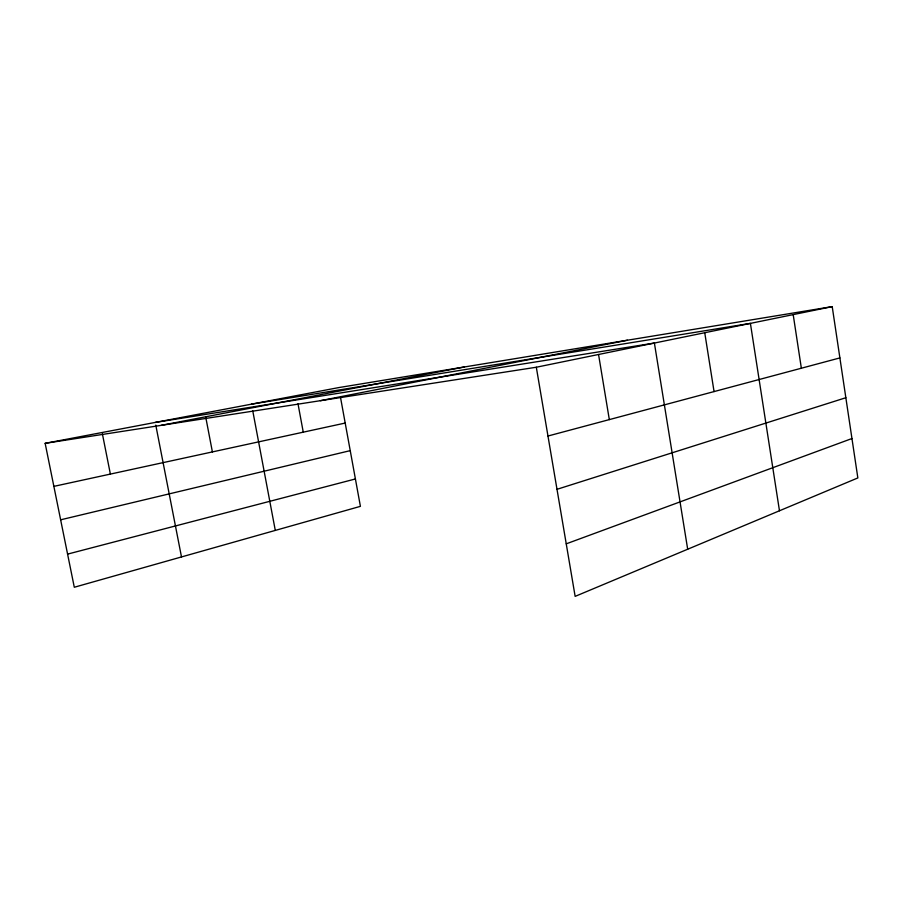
<?xml version="1.0" encoding="UTF-8"?>
<svg xmlns="http://www.w3.org/2000/svg" width="903" height="903" viewBox="0 0 903 903"><rect width="100%" height="100%" fill="white"/><g stroke="black" fill="none" stroke-linecap="round" stroke-linejoin="round"><path stroke-width="1.35" d="M566.249 543.832L851.958 438.531M557.004 489.313L845.851 397.726M547.974 436.025L839.892 357.915M67.578 554.115L355.41 478.962M60.636 519.812L350.24 450.642M53.864 486.367L345.206 423.055M536.314 367.239L832.216 306.625L857.85 477.935L575.143 596.375L536.314 367.239L45.15 443.328L74.294 587.255L360.41 506.346L340.465 397.139M320.373 400.695L627.45 340.217M161.14 425.358L464.503 366.957M45.15 443.328L338.727 387.59L832.216 306.625M251.486 404.149L750.404 323.376L779.47 510.771M155.26 422.423L654.393 343.05L687.691 549.227M102.389 433.858L110.38 474.086M155.779 425.11L181.492 556.937M205.715 417.017L212.397 451.918M252.761 410.888L275.291 530.411M297.99 403.731L303.261 432.176M598.554 354.484L609.322 419.613M704.746 332.733L714.059 391.586M793.195 314.616L801.356 368.221"/></g></svg>
